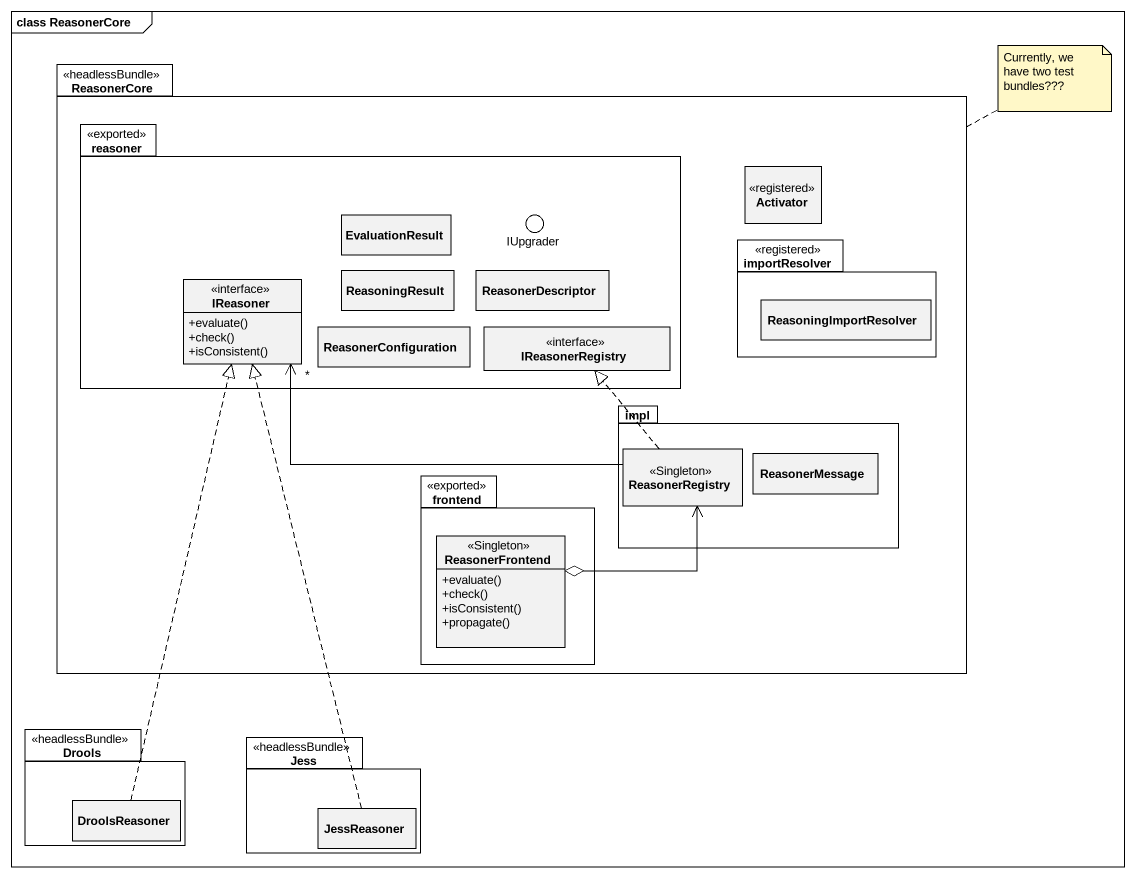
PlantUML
@startuml
mainframe class ReasonerCore
allowmixing
hide circle
hide empty members
skinparam classAttributeIconSize 0
package ReasonerCore <<headlessBundle>> {
  package reasoner <<exported>> {
    class EvaluationResult
    class ReasoningResult
    class ReasonerDescriptor
    interface IReasoner {
      +evaluate()
      +check()
      +isConsistent()
    }
    class ReasonerConfiguration
    interface IReasonerRegistry
  }
  class Activator <<registered>>
  package importResolver <<registered>> {
    class ReasoningImportResolver
  }
  package impl {
    class ReasonerRegistry <<Singleton>>
    class ReasonerMessage
  }
  package frontend <<exported>> {
    class ReasonerFrontend <<Singleton>> {
      +evaluate()
      +check()
      +isConsistent()
      +propagate()
    }
  }
}
() IUpgrader
package Drools <<headlessBundle>> {
  class DroolsReasoner
}
package Jess <<headlessBundle>> {
  class JessReasoner
}
reasoner -right- IUpgrader
ReasonerRegistry -left-> "*" IReasoner
ReasonerRegistry .up.|> IReasonerRegistry
ReasonerFrontend o-up-> ReasonerRegistry
DroolsReasoner .up.|> IReasoner
JessReasoner .up.|> IReasoner
note right of ReasonerCore : Currently, we have two test bundles???
@enduml
